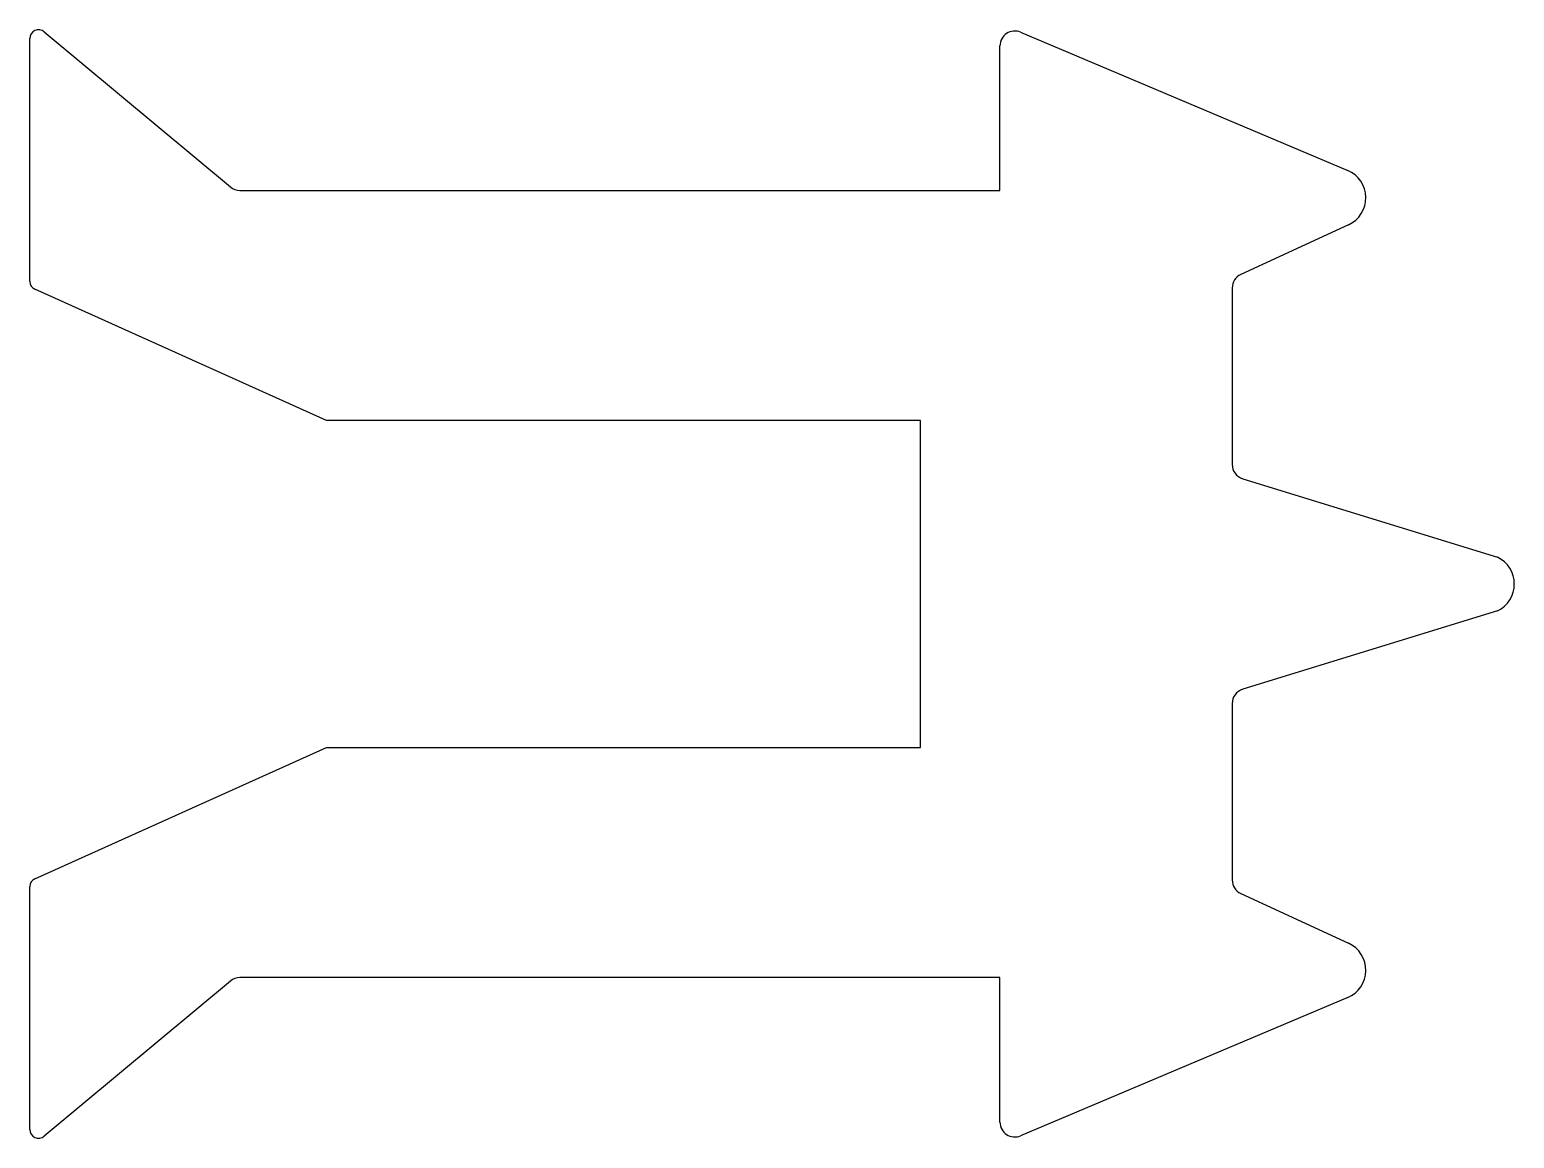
# Model space of a CAD drawing. Extents: x 1532.3 to 1582.3, y 1851.2 to 1888.5.
import ezdxf

# ---------------------------------------------------------------- set-up
doc = ezdxf.new("R2010")
doc.units = 0
doc.layers.get('0').update_dxf_attribs({"linetype": 'CONTINUOUS'})

msp = doc.modelspace()

# ---------------------------------------------------------------- linework, layer by layer
for p, q in [((1532.347, 1880.074), (1532.347, 1888.24)), ((1532.839, 1888.47), (1539.108, 1883.246)), ((1565.719, 1888.456), (1576.736, 1883.801)), ((1565.024, 1883.13), (1565.024, 1887.995)), ((1539.428, 1883.13), (1565.024, 1883.13)), ((1576.765, 1881.974), (1573.137, 1880.298)), ((1542.347, 1875.38), (1532.524, 1879.801)), ((1572.847, 1879.845), (1572.847, 1873.903)), ((1562.347, 1875.38), (1542.347, 1875.38)), ((1562.347, 1869.88), (1562.347, 1875.38)), ((1573.199, 1873.426), (1581.78, 1870.781)), ((1562.347, 1864.38), (1562.347, 1869.88)), ((1581.78, 1868.979), (1573.199, 1866.335)), ((1572.847, 1865.857), (1572.847, 1859.916)), ((1532.524, 1859.96), (1542.347, 1864.38)), ((1542.347, 1864.38), (1562.347, 1864.38)), ((1532.347, 1851.521), (1532.347, 1859.686)), ((1573.137, 1859.462), (1576.765, 1857.786)), ((1539.108, 1856.514), (1532.839, 1851.29)), ((1565.024, 1856.63), (1539.428, 1856.63)), ((1565.024, 1851.765), (1565.024, 1856.63)), ((1576.736, 1855.959), (1565.719, 1851.305))]:
    msp.add_line(p, q)
for centre, radius, start, end in [((1532.647, 1888.24), 0.3, 50.1944, 180), ((1565.524, 1887.995), 0.5, 67.0979, 180), ((1576.347, 1882.881), 0.999, 294.7408, 67.0979), ((1539.428, 1883.63), 0.5, 230.1944, 270), ((1532.647, 1880.074), 0.3, 180, 245.7723), ((1573.347, 1879.845), 0.5, 114.79, 180), ((1573.347, 1873.903), 0.5, 180, 252.8728), ((1581.347, 1869.88), 1, 0, 64.304), ((1581.347, 1869.88), 1, 295.696, 0), ((1573.347, 1865.857), 0.5, 107.1272, 180), ((1532.647, 1859.686), 0.3, 114.2277, 180), ((1573.347, 1859.916), 0.5, 180, 245.21), ((1576.347, 1856.879), 0.999, 292.9021, 65.2592), ((1539.428, 1856.13), 0.5, 90, 129.8056), ((1532.647, 1851.521), 0.3, 180, 309.8056), ((1565.524, 1851.765), 0.5, 180, 292.9021)]:
    msp.add_arc(centre, radius, start, end)

doc.saveas('drawing.dxf')
